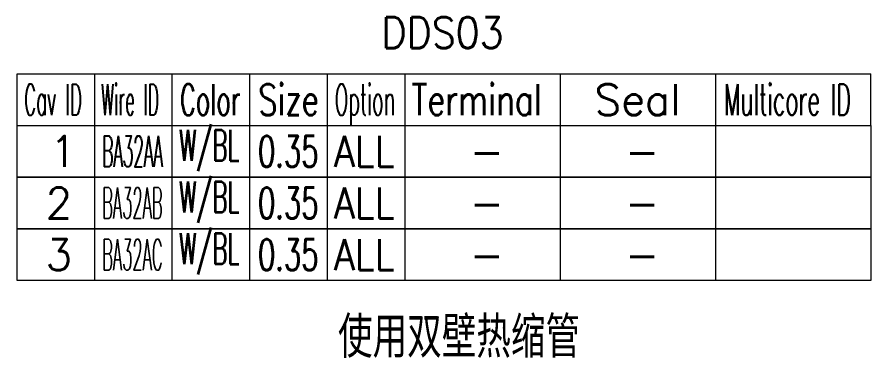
# Model space of a CAD drawing. Header units: inches. Extents: x 47316 to 59086, y 3141 to 11743.
# Drawn here: x 48666.4 to 48748.9, y 8695 to 8727.9 of the extents above; entities that cross this region are included whole.
import ezdxf

# ---------------------------------------------------------------- set-up
doc = ezdxf.new("R2010")
doc.units = ezdxf.units.IN
doc.header["$MEASUREMENT"] = 0
doc.styles.add('MtX_FangSong_GB2312_1', font='')
doc.styles.get("Standard").update_dxf_attribs({"font": ''})
doc.styles.get('MtX_FangSong_GB2312_1').set_extended_font_data('FangSong_GB2312', bold=True)
doc.styles.get('Standard').set_extended_font_data('SimSun')

msp = doc.modelspace()

# ---------------------------------------------------------------- linework, layer by layer
at = {"color": 0, "linetype": 'Continuous', "lineweight": 15}
for p, q in [((48666.35, 8722.448), (48748.85, 8722.448)), ((48666.35, 8717.448), (48666.35, 8722.448)), ((48666.35, 8717.448), (48748.85, 8717.448))]:
    msp.add_line(p, q, dxfattribs=at)
at = {"color": 7, "linetype": 'Continuous', "lineweight": 15}
for p, q in [((48673.85, 8717.448), (48673.85, 8722.448)), ((48681.35, 8717.448), (48681.35, 8722.448)), ((48688.85, 8717.448), (48688.85, 8722.448)), ((48696.35, 8717.448), (48696.35, 8722.448)), ((48703.85, 8717.448), (48703.85, 8722.448)), ((48718.85, 8717.448), (48718.85, 8722.448)), ((48733.85, 8717.448), (48733.85, 8722.448)), ((48748.85, 8717.448), (48748.85, 8722.448))]:
    msp.add_line(p, q, dxfattribs=at)
at = {"color": 102, "linetype": 'Continuous', "lineweight": 15}
for p, q in [((48673.85, 8712.448), (48673.85, 8717.448)), ((48681.35, 8712.448), (48681.35, 8717.448)), ((48688.85, 8712.448), (48688.85, 8717.448)), ((48696.35, 8712.448), (48696.35, 8717.448)), ((48703.85, 8712.448), (48703.85, 8717.448)), ((48718.85, 8712.448), (48718.85, 8717.448)), ((48733.85, 8712.448), (48733.85, 8717.448)), ((48673.85, 8707.448), (48673.85, 8712.448)), ((48681.35, 8707.448), (48681.35, 8712.448)), ((48688.85, 8707.448), (48688.85, 8712.448)), ((48696.35, 8707.448), (48696.35, 8712.448)), ((48703.85, 8707.448), (48703.85, 8712.448)), ((48718.85, 8707.448), (48718.85, 8712.448)), ((48733.85, 8707.448), (48733.85, 8712.448)), ((48673.85, 8702.448), (48673.85, 8707.448)), ((48681.35, 8702.448), (48681.35, 8707.448)), ((48688.85, 8702.448), (48688.85, 8707.448)), ((48696.35, 8702.448), (48696.35, 8707.448)), ((48703.85, 8702.448), (48703.85, 8707.448)), ((48718.85, 8702.448), (48718.85, 8707.448)), ((48733.85, 8702.448), (48733.85, 8707.448))]:
    msp.add_line(p, q, dxfattribs=at)
at = {"color": 0, "linetype": 'Continuous', "lineweight": 15}
for points in [[(48666.35, 8712.448), (48666.35, 8717.448), (48748.85, 8717.448), (48748.85, 8712.448)], [(48666.35, 8707.448), (48666.35, 8712.448), (48748.85, 8712.448), (48748.85, 8707.448)], [(48666.35, 8702.448), (48666.35, 8707.448), (48748.85, 8707.448), (48748.85, 8702.448)]]:
    msp.add_lwpolyline(points, close=True, dxfattribs=at)

# ---------------------------------------------------------------- texts
at = {"color": 0, "style": 'MtX_FangSong_GB2312_1', "width": 0.7}
msp.add_text('使用双壁热缩管', height=3.5, dxfattribs=at).set_placement((48697.357, 8695.364))
at = {"color": 6, "linetype": 'Continuous', "lineweight": 20, "insert": (48701.558, 8727.948), "char_height": 3, "width": 13.11429, "attachment_point": 1}
msp.add_mtext('\\Fromans.shx;\\W0.9000000000;\\T1.0000000000;\\o\\lDDS03', dxfattribs=at)
at = {"color": 7, "linetype": 'Continuous', "lineweight": 15, "char_height": 3, "attachment_point": 1}
for s, insert, width in [('\\Fromans.shx;\\W0.4292452830;\\T1.0000000000;\\o\\lCav ID', (48667.034, 8721.448), 6.5), ('\\Fromans.shx;\\W0.4026548673;\\T1.0000000000;\\o\\lWire ID', (48674.465, 8721.448), 6.5), ('\\Fromans.shx;\\W0.5687500000;\\T1.0000000000;\\o\\lColor', (48682.094, 8721.448), 6.5), ('\\Fromans.shx;\\W0.7222222222;\\T1.0000000000;\\o\\lSize', (48689.66, 8721.448), 6.5), ('\\Fromans.shx;\\W0.4595959596;\\T1.0000000000;\\o\\lOption', (48697.047, 8721.448), 6.5), ('\\Fromans.shx;\\W0.7480916031;\\T1.0000000000;\\o\\lTerminal', (48704.457, 8721.448), 14), ('\\Fromans.shx;\\W1.0000000000;\\T1.0000000000;\\o\\lSeal', (48722.136, 8721.448), 9.28571), ('\\Fromans.shx;\\W0.5185185185;\\T1.0000000000;\\o\\lMulticore ID', (48734.647, 8721.448), 14), ('\\Fromans.shx;\\W1.0000000000;\\T1.0000000000;\\o\\l1', (48669.529, 8716.448), 2.85714), ('\\Fromans.shx;\\W1.0000000000;\\T1.0000000000;\\o\\l2', (48669.1, 8711.448), 2.85714), ('\\Fromans.shx;\\W1.0000000000;\\T1.0000000000;\\o\\l3', (48669.1, 8706.448), 2.85714)]:
    msp.add_mtext(s, dxfattribs=dict(at, insert=insert, width=width))
at = {"color": 140, "linetype": 'Continuous', "lineweight": 15, "char_height": 3, "attachment_point": 1}
for s, insert, width in [('\\Fromans.shx;\\W0.5416666667;\\T1.0000000000;\\o\\lW/BL', (48682.005, 8717.02), 6.5), ('\\Fromans.shx;\\W0.8750000000;\\T1.0000000000;\\o\\lALL', (48696.975, 8716.448), 6.5), ('\\Fromans.shx;\\W1.0000000000;\\T1.0000000000;\\o\\l-', (48725.065, 8716.448), 3.71429), ('\\Fromans.shx;\\W0.5416666667;\\T1.0000000000;\\o\\lW/BL', (48682.005, 8712.02), 6.5), ('\\Fromans.shx;\\W0.8750000000;\\T1.0000000000;\\o\\lALL', (48696.975, 8711.448), 6.5), ('\\Fromans.shx;\\W1.0000000000;\\T1.0000000000;\\o\\l-', (48725.065, 8711.448), 3.71429), ('\\Fromans.shx;\\W0.5416666667;\\T1.0000000000;\\o\\lW/BL', (48682.005, 8707.02), 6.5), ('\\Fromans.shx;\\W0.8750000000;\\T1.0000000000;\\o\\lALL', (48696.975, 8706.448), 6.5), ('\\Fromans.shx;\\W1.0000000000;\\T1.0000000000;\\o\\l-', (48725.065, 8706.448), 3.71429)]:
    msp.add_mtext(s, dxfattribs=dict(at, insert=insert, width=width))
at = {"color": 21, "linetype": 'Continuous', "lineweight": 15, "char_height": 3, "attachment_point": 1}
for s, insert, width in [('\\Fromans.shx;\\W0.3956521739;\\T1.0000000000;\\o\\lBA32AA', (48674.576, 8716.448), 6.5), ('\\Fromans.shx;\\W0.6500000000;\\T1.0000000000;\\o\\l0.35', (48689.629, 8716.448), 6.5), ('\\Fromans.shx;\\W1.0000000000;\\T1.0000000000;\\o\\l-', (48710.065, 8716.448), 3.71429), ('\\Fromans.shx;\\W0.3855932203;\\T1.0000000000;\\o\\lBA32AB', (48674.571, 8711.448), 6.5), ('\\Fromans.shx;\\W0.6500000000;\\T1.0000000000;\\o\\l0.35', (48689.629, 8711.448), 6.5), ('\\Fromans.shx;\\W1.0000000000;\\T1.0000000000;\\o\\l-', (48710.065, 8711.448), 3.71429), ('\\Fromans.shx;\\W0.3855932203;\\T1.0000000000;\\o\\lBA32AC', (48674.571, 8706.448), 6.5), ('\\Fromans.shx;\\W0.6500000000;\\T1.0000000000;\\o\\l0.35', (48689.629, 8706.448), 6.5), ('\\Fromans.shx;\\W1.0000000000;\\T1.0000000000;\\o\\l-', (48710.065, 8706.448), 3.71429)]:
    msp.add_mtext(s, dxfattribs=dict(at, insert=insert, width=width))

doc.saveas('drawing.dxf')
